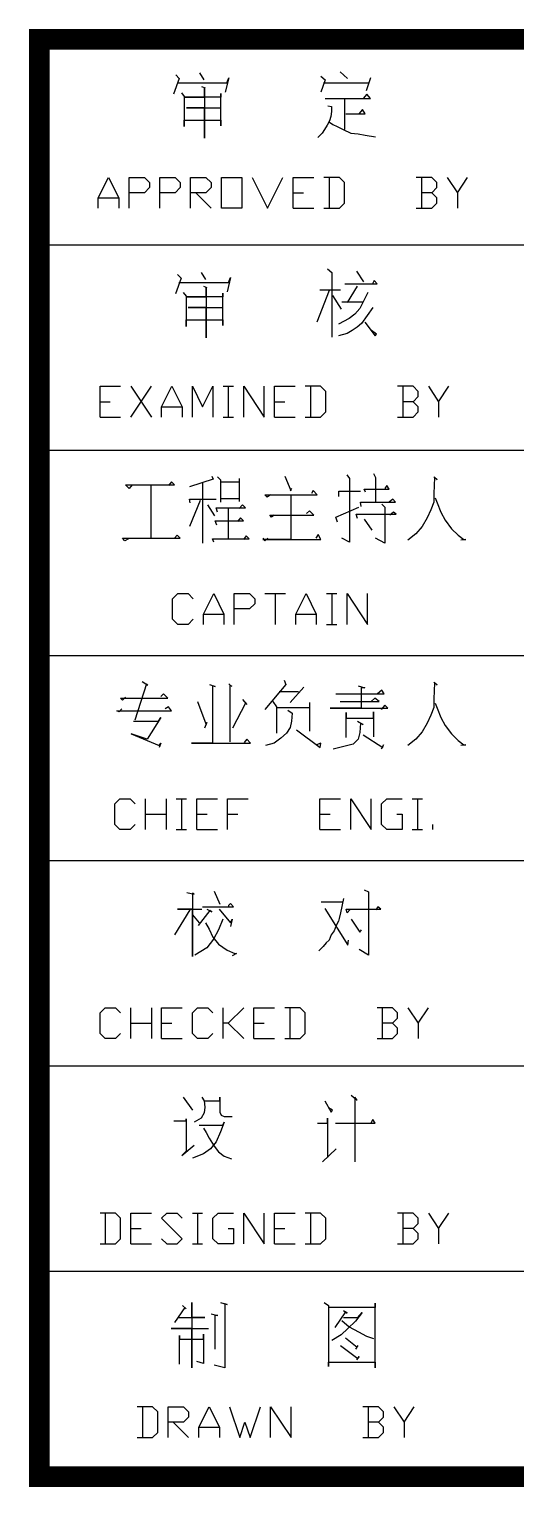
# Model space of a CAD drawing. Extents: x 39560 to 217760, y -140239 to 277665.
# Drawn here: x 136469 to 138888, y -84744 to -77502 of the extents above; entities that cross this region are included whole.
import ezdxf

# ---------------------------------------------------------------- set-up
doc = ezdxf.new("R2010")
doc.units = 0
doc.header["$LTSCALE"] = 1000
doc.header["$MEASUREMENT"] = 0
doc.layers.add('PUB_TITLE', color=4, linetype='Continuous')

msp = doc.modelspace()

# ---------------------------------------------------------------- linework, layer by layer
at = {"layer": 'PUB_TITLE'}
for p, q in [((136519.763, -77553.081), (143659.763, -77553.081)), ((136519.763, -84693.081), (136519.763, -77553.081)), ((137214.97, -77747.052), (137186.41, -77825.592)), ((137197.12, -77729.202), (137214.97, -77747.052)), ((137204.26, -77768.472), (137450.59, -77768.472)), ((137314.93, -77718.492), (137336.35, -77754.192)), ((137461.3, -77743.482), (137443.45, -77814.882)), ((137450.59, -77768.472), (137461.3, -77743.482)), ((137918.26, -77736.342), (137939.68, -77754.192)), ((137939.68, -77754.192), (137918.26, -77814.882)), ((137932.54, -77768.472), (138157.45, -77768.472)), ((138014.65, -77714.922), (138050.35, -77747.052)), ((138164.59, -77743.482), (138143.17, -77807.742)), ((137225.68, -77818.452), (137239.96, -77836.302)), ((137239.96, -77836.302), (137239.96, -77986.242)), ((137243.53, -77839.872), (137339.92, -77839.872)), ((137422.03, -77839.872), (137243.53, -77839.872)), ((137325.64, -77786.322), (137343.49, -77793.462)), ((137339.92, -77793.462), (137339.92, -78043.362)), ((137339.92, -77839.872), (137339.92, -77793.462)), ((137422.03, -77822.022), (137422.03, -77839.872)), ((137422.03, -77982.672), (137422.03, -77822.022)), ((137939.68, -77847.012), (138164.59, -77847.012)), ((138036.07, -77850.582), (138036.07, -78000.522)), ((138146.74, -77825.592), (138128.89, -77847.012)), ((138164.59, -77847.012), (138146.74, -77825.592)), ((137250.67, -77893.422), (137422.03, -77893.422)), ((137339.92, -77893.422), (137250.67, -77893.422)), ((137339.92, -78043.362), (137339.92, -77893.422)), ((137953.96, -77882.712), (137971.81, -77886.282)), ((137971.81, -77911.272), (137968.24, -77936.262)), ((137971.81, -77886.282), (137971.81, -77911.272)), ((138043.21, -77921.982), (138139.6, -77921.982)), ((138125.32, -77900.562), (138107.47, -77921.982)), ((138139.6, -77921.982), (138125.32, -77900.562)), ((137239.96, -77954.112), (137422.03, -77954.112)), ((137239.96, -77986.242), (137239.96, -77954.112)), ((137422.03, -77954.112), (137422.03, -77982.672)), ((137950.39, -77979.102), (137936.11, -78000.522)), ((137961.1, -77957.682), (137950.39, -77979.102)), ((137968.24, -77936.262), (137961.1, -77957.682)), ((137961.1, -77964.822), (137978.95, -77975.532)), ((137978.95, -77975.532), (138000.37, -77986.242)), ((138000.37, -77986.242), (138028.93, -78000.522)), ((137925.4, -78018.372), (137903.98, -78039.792)), ((137936.11, -78000.522), (137925.4, -78018.372)), ((138028.93, -78000.522), (138068.2, -78018.372)), ((138068.2, -78018.372), (138103.9, -78021.942)), ((138103.9, -78021.942), (138139.6, -78029.082)), ((138139.6, -78029.082), (138189.58, -78036.222)), ((136812.155, -78340.455), (136863.155, -78238.455)), ((136863.155, -78238.455), (136914.155, -78340.455)), ((136965.155, -78238.455), (137041.655, -78238.455)), ((136965.155, -78391.455), (136965.155, -78238.455)), ((137041.655, -78238.455), (137067.155, -78263.955)), ((137067.155, -78263.955), (137067.155, -78289.455)), ((137118.155, -78238.455), (137194.655, -78238.455)), ((137118.155, -78391.455), (137118.155, -78238.455)), ((137194.655, -78238.455), (137220.155, -78263.955)), ((137220.155, -78263.955), (137220.155, -78289.455)), ((137271.155, -78238.455), (137347.655, -78238.455)), ((137271.155, -78391.455), (137271.155, -78238.455)), ((137347.655, -78238.455), (137373.155, -78263.955)), ((137373.155, -78263.955), (137373.155, -78289.455)), ((137424.155, -78238.455), (137526.155, -78238.455)), ((137424.155, -78391.455), (137424.155, -78238.455)), ((137526.155, -78238.455), (137526.155, -78391.455)), ((137577.155, -78238.455), (137653.655, -78391.455)), ((137653.655, -78391.455), (137730.155, -78238.455)), ((137781.155, -78238.455), (137883.155, -78238.455)), ((137781.155, -78391.455), (137781.155, -78238.455)), ((138010.655, -78238.455), (137934.155, -78238.455)), ((137959.655, -78238.455), (137959.655, -78391.455)), ((138036.155, -78263.955), (138010.655, -78238.455)), ((138036.155, -78365.955), (138036.155, -78263.955)), ((138469.655, -78238.455), (138393.155, -78238.455)), ((138418.655, -78238.455), (138418.655, -78391.455)), ((138495.155, -78263.955), (138469.655, -78238.455)), ((138495.155, -78289.455), (138495.155, -78263.955)), ((138546.155, -78238.455), (138597.155, -78314.955)), ((138597.155, -78314.955), (138648.155, -78238.455)), ((136812.155, -78340.455), (136914.155, -78340.455)), ((136812.155, -78391.455), (136812.155, -78340.455)), ((136914.155, -78340.455), (136914.155, -78391.455)), ((137041.655, -78314.955), (136965.155, -78314.955)), ((137067.155, -78289.455), (137041.655, -78314.955)), ((137194.655, -78314.955), (137118.155, -78314.955)), ((137220.155, -78289.455), (137194.655, -78314.955)), ((137347.655, -78314.955), (137271.155, -78314.955)), ((137296.655, -78314.955), (137373.155, -78391.455)), ((137373.155, -78289.455), (137347.655, -78314.955)), ((137781.155, -78314.955), (137832.155, -78314.955)), ((138469.655, -78314.955), (138418.655, -78314.955)), ((138469.655, -78314.955), (138495.155, -78289.455)), ((138495.155, -78340.455), (138469.655, -78314.955)), ((138495.155, -78365.955), (138495.155, -78340.455)), ((138597.155, -78314.955), (138597.155, -78391.455)), ((137526.155, -78391.455), (137424.155, -78391.455)), ((137781.155, -78391.455), (137883.155, -78391.455)), ((137934.155, -78391.455), (138010.655, -78391.455)), ((138010.655, -78391.455), (138036.155, -78365.955)), ((138393.155, -78391.455), (138469.655, -78391.455)), ((138469.655, -78391.455), (138495.155, -78365.955)), ((136519.763, -78573.081), (143659.763, -78573.081)), ((137323.957, -78710.765), (137345.377, -78746.465)), ((137952.277, -78692.915), (137973.697, -78710.765)), ((137973.697, -78710.765), (137973.697, -79032.065)), ((138095.077, -78703.625), (138130.777, -78757.175)), ((137223.997, -78739.325), (137195.437, -78817.865)), ((137206.147, -78721.475), (137223.997, -78739.325)), ((137213.287, -78760.745), (137459.617, -78760.745)), ((137334.667, -78778.595), (137352.517, -78785.735)), ((137348.947, -78785.735), (137348.947, -79035.635)), ((137348.947, -78832.145), (137348.947, -78785.735)), ((137470.327, -78735.755), (137452.477, -78807.155)), ((137459.617, -78760.745), (137470.327, -78735.755)), ((138037.957, -78767.885), (138198.607, -78767.885)), ((138098.647, -78778.595), (138048.667, -78860.705)), ((138184.327, -78750.035), (138173.617, -78771.455)), ((138198.607, -78767.885), (138184.327, -78750.035)), ((137234.707, -78810.725), (137248.987, -78828.575)), ((137248.987, -78828.575), (137248.987, -78978.515)), ((137252.557, -78832.145), (137348.947, -78832.145)), ((137431.057, -78832.145), (137252.557, -78832.145)), ((137431.057, -78814.295), (137431.057, -78832.145)), ((137431.057, -78974.945), (137431.057, -78814.295)), ((137959.417, -78800.015), (137898.727, -78957.095)), ((137913.007, -78796.445), (138016.537, -78796.445)), ((137977.267, -78825.005), (138020.107, -78892.835)), ((138023.677, -78857.135), (138127.207, -78857.135)), ((138152.197, -78810.725), (138112.927, -78889.265)), ((137259.697, -78885.695), (137431.057, -78885.695)), ((137348.947, -78885.695), (137259.697, -78885.695)), ((137348.947, -79035.635), (137348.947, -78885.695)), ((138087.937, -78917.825), (138059.377, -78939.245)), ((138112.927, -78889.265), (138087.937, -78917.825)), ((138177.187, -78885.695), (138120.067, -78964.235)), ((137248.987, -78946.385), (137431.057, -78946.385)), ((137248.987, -78978.515), (137248.987, -78946.385)), ((137431.057, -78946.385), (137431.057, -78974.945)), ((138059.377, -78939.245), (138005.827, -78967.805)), ((138073.657, -78999.935), (138048.667, -79014.215)), ((138098.647, -78982.085), (138073.657, -78999.935)), ((138120.067, -78964.235), (138098.647, -78982.085)), ((138137.917, -78957.095), (138187.897, -79024.925)), ((138195.037, -79017.785), (138170.047, -78999.935)), ((138048.667, -79014.215), (138005.827, -79024.925)), ((138187.897, -79024.925), (138195.037, -79017.785)), ((136821.183, -79276.33), (136923.183, -79276.33)), ((136821.183, -79429.33), (136821.183, -79276.33)), ((136974.183, -79276.33), (137076.183, -79429.33)), ((136974.183, -79429.33), (137076.183, -79276.33)), ((137127.183, -79378.33), (137178.183, -79276.33)), ((137178.183, -79276.33), (137229.183, -79378.33)), ((137280.183, -79276.33), (137331.183, -79378.33)), ((137280.183, -79429.33), (137280.183, -79276.33)), ((137331.183, -79378.33), (137382.183, -79276.33)), ((137382.183, -79276.33), (137382.183, -79429.33)), ((137433.183, -79276.33), (137484.183, -79276.33)), ((137458.683, -79276.33), (137458.683, -79429.33)), ((137535.183, -79276.33), (137637.183, -79429.33)), ((137535.183, -79429.33), (137535.183, -79276.33)), ((137637.183, -79429.33), (137637.183, -79276.33)), ((137688.183, -79276.33), (137790.183, -79276.33)), ((137688.183, -79429.33), (137688.183, -79276.33)), ((137917.683, -79276.33), (137841.183, -79276.33)), ((137866.683, -79276.33), (137866.683, -79429.33)), ((137943.183, -79301.83), (137917.683, -79276.33)), ((138376.683, -79276.33), (138300.183, -79276.33)), ((138325.683, -79276.33), (138325.683, -79429.33)), ((138402.183, -79301.83), (138376.683, -79276.33)), ((138453.183, -79276.33), (138504.183, -79352.83)), ((138504.183, -79352.83), (138555.183, -79276.33)), ((136821.183, -79352.83), (136872.183, -79352.83)), ((137688.183, -79352.83), (137739.183, -79352.83)), ((137943.183, -79403.83), (137943.183, -79301.83)), ((138376.683, -79352.83), (138325.683, -79352.83)), ((138376.683, -79352.83), (138402.183, -79327.33)), ((138402.183, -79378.33), (138376.683, -79352.83)), ((138402.183, -79327.33), (138402.183, -79301.83)), ((138504.183, -79352.83), (138504.183, -79429.33)), ((136821.183, -79429.33), (136923.183, -79429.33)), ((137127.183, -79378.33), (137229.183, -79378.33)), ((137127.183, -79429.33), (137127.183, -79378.33)), ((137229.183, -79378.33), (137229.183, -79429.33)), ((137433.183, -79429.33), (137484.183, -79429.33)), ((137688.183, -79429.33), (137790.183, -79429.33)), ((137841.183, -79429.33), (137917.683, -79429.33)), ((137917.683, -79429.33), (137943.183, -79403.83)), ((138300.183, -79429.33), (138376.683, -79429.33)), ((138376.683, -79429.33), (138402.183, -79403.83)), ((138402.183, -79403.83), (138402.183, -79378.33)), ((136519.763, -79593.081), (143659.763, -79593.081)), ((137376.284, -79723.134), (137383.424, -79737.414)), ((137404.844, -79726.704), (137419.124, -79740.984)), ((137511.944, -79733.844), (137511.944, -79848.084)), ((137740.424, -79723.134), (137768.984, -79794.534)), ((138047.444, -79715.994), (138061.724, -79733.844)), ((138061.724, -79733.844), (138061.724, -80051.574)), ((138179.534, -79708.854), (138190.244, -79730.274)), ((138190.244, -79730.274), (138190.244, -79851.654)), ((138479.414, -79726.704), (138497.264, -79740.984)), ((138482.984, -79730.274), (138479.414, -79808.814)), ((138497.264, -79740.984), (138482.984, -79730.274)), ((136947.884, -79765.974), (137190.644, -79765.974)), ((136965.734, -79783.824), (136947.884, -79765.974)), ((136980.014, -79765.974), (136965.734, -79783.824)), ((137072.834, -79765.974), (137072.834, -80030.154)), ((137072.834, -79769.544), (137072.834, -80030.154)), ((137176.364, -79751.694), (137162.084, -79769.544)), ((137190.644, -79765.974), (137176.364, -79751.694)), ((137383.424, -79737.414), (137265.614, -79776.684)), ((137329.874, -79755.264), (137329.874, -80055.144)), ((137419.124, -79740.984), (137419.124, -79851.654)), ((137419.124, -79751.694), (137515.514, -79751.694)), ((137772.554, -79783.824), (137765.414, -79798.104)), ((137768.984, -79794.534), (137772.554, -79783.824)), ((137879.654, -79794.534), (137872.514, -79808.814)), ((137901.074, -79815.954), (137879.654, -79794.534)), ((138008.174, -79798.104), (138115.274, -79798.104)), ((138008.174, -79823.094), (138008.174, -79798.104)), ((138133.124, -79787.394), (138258.074, -79787.394)), ((138140.264, -79801.674), (138133.124, -79787.394)), ((138247.364, -79769.544), (138236.654, -79783.824)), ((138258.074, -79787.394), (138247.364, -79769.544)), ((137265.614, -79837.374), (137397.704, -79837.374)), ((137269.184, -79855.224), (137265.614, -79837.374)), ((137319.164, -79844.514), (137265.614, -79973.034)), ((137354.864, -79865.934), (137390.564, -79919.484)), ((137422.694, -79833.804), (137515.514, -79833.804)), ((137529.794, -79865.934), (137511.944, -79883.784)), ((137544.074, -79880.214), (137529.794, -79865.934)), ((137640.464, -79815.954), (137901.074, -79815.954)), ((137651.174, -79826.664), (137640.464, -79815.954)), ((137669.024, -79815.954), (137651.174, -79826.664)), ((137768.984, -79819.524), (137768.984, -80037.294)), ((137993.894, -79926.624), (138108.134, -79876.644)), ((138115.274, -79851.654), (138290.204, -79851.654)), ((138118.844, -79873.074), (138115.274, -79851.654)), ((138222.374, -79862.364), (138236.654, -79876.644)), ((138236.654, -79876.644), (138236.654, -80055.144)), ((138275.924, -79837.374), (138258.074, -79851.654)), ((138290.204, -79851.654), (138275.924, -79837.374)), ((138479.414, -79851.654), (138465.134, -79890.924)), ((138479.414, -79808.814), (138479.414, -79851.654)), ((138486.554, -79830.234), (138497.264, -79855.224)), ((138497.264, -79855.224), (138515.114, -79901.634)), ((137394.134, -79944.474), (137533.364, -79944.474)), ((137401.274, -79965.894), (137394.134, -79944.474)), ((137397.704, -79880.214), (137544.074, -79880.214)), ((137404.844, -79901.634), (137397.704, -79880.214)), ((137458.394, -79883.784), (137458.394, -80033.724)), ((137519.084, -79930.194), (137504.804, -79948.044)), ((137533.364, -79944.474), (137519.084, -79930.194)), ((137665.454, -79915.914), (137883.224, -79915.914)), ((137672.594, -79926.624), (137665.454, -79915.914)), ((137686.874, -79915.914), (137672.594, -79926.624)), ((137861.804, -79894.494), (137847.524, -79908.774)), ((137883.224, -79915.914), (137861.804, -79894.494)), ((138001.034, -79951.614), (137993.894, -79926.624)), ((138093.854, -79912.344), (138293.774, -79912.344)), ((138100.994, -79933.764), (138093.854, -79912.344)), ((138133.124, -79937.334), (138172.394, -79990.884)), ((138279.494, -79901.634), (138261.644, -79915.914)), ((138293.774, -79912.344), (138279.494, -79901.634)), ((138447.284, -79930.194), (138422.294, -79973.034)), ((138465.134, -79890.924), (138447.284, -79930.194)), ((138515.114, -79901.634), (138536.534, -79940.904)), ((138536.534, -79940.904), (138568.664, -79983.744)), ((137204.924, -80015.874), (137190.644, -80030.154)), ((137219.204, -80030.154), (137204.924, -80015.874)), ((137547.644, -80019.444), (137533.364, -80037.294)), ((137561.924, -80033.724), (137547.644, -80019.444)), ((137904.644, -80012.304), (137893.934, -80030.154)), ((137918.924, -80037.294), (137904.644, -80012.304)), ((138390.164, -80008.734), (138350.894, -80040.864)), ((138422.294, -79973.034), (138390.164, -80008.734)), ((138568.664, -79983.744), (138600.794, -80015.874)), ((138600.794, -80015.874), (138629.354, -80037.294)), ((136933.604, -80030.154), (137219.204, -80030.154)), ((136944.314, -80044.434), (136933.604, -80030.154)), ((136962.164, -80033.724), (136944.314, -80044.434)), ((137379.854, -80033.724), (137561.924, -80033.724)), ((137386.994, -80051.574), (137379.854, -80033.724)), ((137629.754, -80030.154), (137640.464, -80044.434)), ((137629.754, -80037.294), (137918.924, -80037.294)), ((137768.984, -80037.294), (137629.754, -80037.294)), ((137640.464, -80044.434), (137654.744, -80030.154)), ((138061.724, -80051.574), (138022.454, -80030.154)), ((138236.654, -80055.144), (138190.244, -80030.154)), ((138640.064, -80037.294), (138615.074, -80040.864)), ((138629.354, -80037.294), (138640.064, -80037.294)), ((137181.966, -80331.583), (137207.466, -80306.083)), ((137207.466, -80306.083), (137258.466, -80306.083)), ((137258.466, -80306.083), (137283.966, -80331.583)), ((137334.966, -80408.083), (137385.966, -80306.083)), ((137385.966, -80306.083), (137436.966, -80408.083)), ((137487.966, -80306.083), (137564.466, -80306.083)), ((137487.966, -80459.083), (137487.966, -80306.083)), ((137564.466, -80306.083), (137589.966, -80331.583)), ((137640.966, -80306.083), (137742.966, -80306.083)), ((137691.966, -80306.083), (137691.966, -80459.083)), ((137793.966, -80408.083), (137844.966, -80306.083)), ((137844.966, -80306.083), (137895.966, -80408.083)), ((137946.966, -80306.083), (137997.966, -80306.083)), ((137972.466, -80306.083), (137972.466, -80459.083)), ((138048.966, -80306.083), (138150.966, -80459.083)), ((138048.966, -80459.083), (138048.966, -80306.083)), ((138150.966, -80459.083), (138150.966, -80306.083)), ((137181.966, -80433.583), (137181.966, -80331.583)), ((137564.466, -80382.583), (137487.966, -80382.583)), ((137589.966, -80357.083), (137564.466, -80382.583)), ((137589.966, -80331.583), (137589.966, -80357.083)), ((137207.466, -80459.083), (137181.966, -80433.583)), ((137283.966, -80433.583), (137258.466, -80459.083)), ((137334.966, -80408.083), (137436.966, -80408.083)), ((137334.966, -80459.083), (137334.966, -80408.083)), ((137436.966, -80408.083), (137436.966, -80459.083)), ((137793.966, -80408.083), (137895.966, -80408.083)), ((137793.966, -80459.083), (137793.966, -80408.083)), ((137895.966, -80408.083), (137895.966, -80459.083)), ((137258.466, -80459.083), (137207.466, -80459.083)), ((137946.966, -80459.083), (137997.966, -80459.083)), ((136519.763, -80613.081), (143659.763, -80613.081)), ((137029.994, -80743.134), (137058.554, -80760.984)), ((137736.854, -80735.994), (137743.994, -80757.414)), ((138479.414, -80746.704), (138497.264, -80760.984)), ((137051.414, -80753.844), (136994.294, -80935.914)), ((137058.554, -80760.984), (137051.414, -80753.844)), ((137137.094, -80803.824), (137122.814, -80818.104)), ((137158.514, -80825.244), (137137.094, -80803.824)), ((137365.574, -80757.414), (137394.134, -80768.124)), ((137379.854, -80764.554), (137379.854, -81050.154)), ((137394.134, -80768.124), (137379.854, -80764.554)), ((137461.964, -80753.844), (137476.244, -80768.124)), ((137465.534, -80760.984), (137465.534, -81043.014)), ((137476.244, -80768.124), (137465.534, -80760.984)), ((137743.994, -80757.414), (137640.464, -80882.364)), ((137711.864, -80793.114), (137808.254, -80793.114)), ((137833.244, -80771.694), (137765.414, -80846.664)), ((137993.894, -80803.824), (138233.084, -80803.824)), ((138104.564, -80764.554), (138136.694, -80775.264)), ((138118.844, -80775.264), (138118.844, -80875.224)), ((138136.694, -80775.264), (138118.844, -80775.264)), ((138222.374, -80785.974), (138200.954, -80803.824)), ((138233.084, -80803.824), (138222.374, -80785.974)), ((138482.984, -80750.274), (138479.414, -80828.814)), ((138497.264, -80760.984), (138482.984, -80750.274)), ((136905.044, -80889.504), (137176.364, -80889.504)), ((136915.754, -80893.074), (136905.044, -80889.504)), ((136930.034, -80878.794), (136915.754, -80893.074)), ((136922.894, -80825.244), (137158.514, -80825.244)), ((136933.604, -80835.954), (136922.894, -80825.244)), ((136947.884, -80821.674), (136933.604, -80835.954)), ((137162.084, -80868.084), (137144.234, -80878.794)), ((137176.364, -80889.504), (137162.084, -80868.084)), ((137304.884, -80843.094), (137347.724, -80953.764)), ((137544.074, -80850.234), (137479.814, -80975.184)), ((137529.794, -80832.384), (137551.214, -80857.374)), ((137551.214, -80857.374), (137544.074, -80850.234)), ((137679.734, -80843.094), (137697.584, -80868.084)), ((137697.584, -80868.084), (137697.584, -81000.174)), ((137701.154, -80871.654), (137861.804, -80871.654)), ((137754.704, -80885.934), (137776.124, -80900.214)), ((137861.804, -80846.664), (137861.804, -80989.464)), ((137965.334, -80875.224), (138250.934, -80875.224)), ((138118.844, -80875.224), (137965.334, -80875.224)), ((138015.314, -80843.094), (138208.094, -80843.094)), ((138186.674, -80825.244), (138168.824, -80843.094)), ((138179.534, -80893.074), (138179.534, -81018.024)), ((138179.534, -80925.204), (138179.534, -80893.074)), ((138208.094, -80843.094), (138186.674, -80825.244)), ((138236.654, -80860.944), (138218.804, -80882.364)), ((138250.934, -80875.224), (138236.654, -80860.944)), ((138479.414, -80871.654), (138465.134, -80910.924)), ((138479.414, -80828.814), (138479.414, -80871.654)), ((138486.554, -80850.234), (138497.264, -80875.224)), ((138497.264, -80875.224), (138515.114, -80921.634)), ((136987.154, -80939.484), (137112.104, -80939.484)), ((137122.814, -80921.634), (137054.984, -81028.734)), ((137112.104, -80939.484), (137122.814, -80921.634)), ((137351.294, -80946.624), (137340.584, -80975.184)), ((137347.724, -80953.764), (137351.294, -80946.624)), ((137772.554, -80939.484), (137765.414, -80971.614)), ((137776.124, -80900.214), (137772.554, -80939.484)), ((138043.874, -80896.644), (138043.874, -80925.204)), ((138043.874, -81021.594), (138043.874, -80896.644)), ((138043.874, -80925.204), (138179.534, -80925.204)), ((138100.994, -80939.484), (138129.554, -80957.334)), ((138115.274, -80950.194), (138111.704, -80996.604)), ((138129.554, -80957.334), (138115.274, -80950.194)), ((138447.284, -80950.194), (138422.294, -80993.034)), ((138465.134, -80910.924), (138447.284, -80950.194)), ((138515.114, -80921.634), (138536.534, -80960.904)), ((138536.534, -80960.904), (138568.664, -81003.744)), ((136976.444, -81003.744), (137115.674, -81060.864)), ((137054.984, -81028.734), (136976.444, -81003.744)), ((137551.214, -81028.734), (137536.934, -81046.584)), ((137569.064, -81050.154), (137551.214, -81028.734)), ((137719.004, -81025.164), (137686.874, -81050.154)), ((137747.564, -81000.174), (137719.004, -81025.164)), ((137765.414, -80971.614), (137747.564, -81000.174)), ((137797.544, -80982.324), (137915.354, -81071.574)), ((138104.564, -81028.734), (138079.574, -81053.724)), ((138111.704, -80996.604), (138104.564, -81028.734)), ((138129.554, -81007.314), (138225.944, -81071.574)), ((138390.164, -81028.734), (138350.894, -81060.864)), ((138422.294, -80993.034), (138390.164, -81028.734)), ((138568.664, -81003.744), (138600.794, -81035.874)), ((138600.794, -81035.874), (138629.354, -81057.294)), ((137122.814, -81050.154), (137115.674, -81071.574)), ((137115.674, -81060.864), (137122.814, -81050.154)), ((137276.324, -81050.154), (137569.064, -81050.154)), ((137379.854, -81050.154), (137276.324, -81050.154)), ((137686.874, -81050.154), (137644.034, -81060.864)), ((137918.924, -81050.154), (137897.504, -81057.294)), ((137915.354, -81071.574), (137918.924, -81050.154)), ((138079.574, -81053.724), (137979.614, -81078.714)), ((138229.514, -81057.294), (138218.804, -81078.714)), ((138225.944, -81071.574), (138229.514, -81057.294)), ((138640.064, -81057.294), (138615.074, -81060.864)), ((138629.354, -81057.294), (138640.064, -81057.294)), ((136894.335, -81351.583), (136919.835, -81326.083)), ((136919.835, -81326.083), (136970.835, -81326.083)), ((136970.835, -81326.083), (136996.335, -81351.583)), ((137047.335, -81479.083), (137047.335, -81326.083)), ((137149.335, -81326.083), (137149.335, -81479.083)), ((137200.335, -81326.083), (137251.335, -81326.083)), ((137225.835, -81326.083), (137225.835, -81479.083)), ((137302.335, -81326.083), (137404.335, -81326.083)), ((137302.335, -81479.083), (137302.335, -81326.083)), ((137455.335, -81326.083), (137557.335, -81326.083)), ((137455.335, -81479.083), (137455.335, -81326.083)), ((137914.335, -81326.083), (138016.335, -81326.083)), ((137914.335, -81479.083), (137914.335, -81326.083)), ((138067.335, -81326.083), (138169.335, -81479.083)), ((138067.335, -81479.083), (138067.335, -81326.083)), ((138169.335, -81479.083), (138169.335, -81326.083)), ((138220.335, -81351.583), (138245.835, -81326.083)), ((138245.835, -81326.083), (138322.335, -81326.083)), ((138373.335, -81326.083), (138424.335, -81326.083)), ((138398.835, -81326.083), (138398.835, -81479.083)), ((136894.335, -81453.583), (136894.335, -81351.583)), ((138220.335, -81453.583), (138220.335, -81351.583)), ((136919.835, -81479.083), (136894.335, -81453.583)), ((136996.335, -81453.583), (136970.835, -81479.083)), ((137047.335, -81402.583), (137149.335, -81402.583)), ((137302.335, -81402.583), (137353.335, -81402.583)), ((137455.335, -81402.583), (137506.335, -81402.583)), ((137914.335, -81402.583), (137965.335, -81402.583)), ((138245.835, -81479.083), (138220.335, -81453.583)), ((138296.835, -81402.583), (138322.335, -81402.583)), ((138322.335, -81402.583), (138322.335, -81479.083)), ((138475.335, -81479.083), (138475.335, -81453.583)), ((136970.835, -81479.083), (136919.835, -81479.083)), ((137200.335, -81479.083), (137251.335, -81479.083)), ((137302.335, -81479.083), (137404.335, -81479.083)), ((137914.335, -81479.083), (138016.335, -81479.083)), ((138322.335, -81479.083), (138245.835, -81479.083)), ((138373.335, -81479.083), (138424.335, -81479.083)), ((136519.763, -81633.081), (143659.763, -81633.081)), ((137252.557, -81791.718), (137288.257, -81798.858)), ((137281.117, -81795.288), (137281.117, -82109.448)), ((137288.257, -81798.858), (137281.117, -81795.288)), ((137388.217, -81784.578), (137416.777, -81848.838)), ((138030.817, -81820.278), (138016.537, -81891.678)), ((138134.347, -81777.438), (138155.767, -81788.148)), ((138155.767, -81788.148), (138155.767, -82102.308)), ((137266.837, -81877.398), (137191.867, -82002.348)), ((137206.147, -81873.828), (137327.527, -81873.828)), ((137281.117, -81873.828), (137206.147, -81873.828)), ((137281.117, -82109.448), (137281.117, -81873.828)), ((137281.117, -81902.388), (137313.247, -81941.658)), ((137366.797, -81880.968), (137309.677, -81955.938)), ((137331.097, -81863.118), (137484.607, -81863.118)), ((137352.517, -81873.828), (137377.507, -81888.108)), ((137377.507, -81888.108), (137366.797, -81880.968)), ((137413.207, -81873.828), (137470.327, -81941.658)), ((137470.327, -81845.268), (137459.617, -81855.978)), ((137459.617, -81855.978), (137459.617, -81859.548)), ((137484.607, -81863.118), (137470.327, -81845.268)), ((137920.147, -81838.128), (138027.247, -81838.128)), ((137937.997, -81870.258), (138052.237, -82052.328)), ((138016.537, -81891.678), (138009.397, -81920.238)), ((138045.097, -81873.828), (138216.457, -81873.828)), ((138048.667, -81891.678), (138045.097, -81873.828)), ((138062.947, -81877.398), (138048.667, -81891.678)), ((138202.177, -81863.118), (138191.467, -81877.398)), ((138216.457, -81873.828), (138202.177, -81863.118)), ((137345.377, -81941.658), (137363.227, -81973.788)), ((137363.227, -81973.788), (137381.077, -82013.058)), ((137409.637, -81977.358), (137384.647, -82023.768)), ((137431.057, -81923.808), (137409.637, -81977.358)), ((137477.467, -81923.808), (137470.327, -81959.508)), ((137470.327, -81941.658), (137477.467, -81923.808)), ((137995.117, -81955.938), (137984.407, -81980.928)), ((138005.827, -81934.518), (137995.117, -81955.938)), ((138009.397, -81920.238), (138005.827, -81934.518)), ((138070.087, -81923.808), (138112.927, -81988.068)), ((138112.927, -81988.068), (138120.067, -81977.358)), ((137384.647, -82023.768), (137352.517, -82066.608)), ((137381.077, -82013.058), (137409.637, -82048.758)), ((137409.637, -82048.758), (137452.477, -82077.318)), ((137945.137, -82041.618), (137930.857, -82059.468)), ((137959.417, -82027.338), (137945.137, -82041.618)), ((137970.127, -82002.348), (137959.417, -82027.338)), ((137984.407, -81980.928), (137970.127, -82002.348)), ((138052.237, -82052.328), (138055.807, -82027.338)), ((137352.517, -82066.608), (137291.827, -82102.308)), ((137452.477, -82077.318), (137491.747, -82095.168)), ((137498.887, -82095.168), (137477.467, -82105.878)), ((137491.747, -82095.168), (137498.887, -82095.168)), ((137930.857, -82059.468), (137909.437, -82080.888)), ((138155.767, -82102.308), (138109.357, -82073.748)), ((136821.183, -82389.457), (136846.683, -82363.957)), ((136821.183, -82491.457), (136821.183, -82389.457)), ((136846.683, -82363.957), (136897.683, -82363.957)), ((136897.683, -82363.957), (136923.183, -82389.457)), ((136974.183, -82516.957), (136974.183, -82363.957)), ((137076.183, -82363.957), (137076.183, -82516.957)), ((137127.183, -82363.957), (137229.183, -82363.957)), ((137127.183, -82516.957), (137127.183, -82363.957)), ((137280.183, -82389.457), (137305.683, -82363.957)), ((137280.183, -82491.457), (137280.183, -82389.457)), ((137305.683, -82363.957), (137356.683, -82363.957)), ((137356.683, -82363.957), (137382.183, -82389.457)), ((137433.183, -82516.957), (137433.183, -82363.957)), ((137535.183, -82363.957), (137458.683, -82440.457)), ((137586.183, -82363.957), (137688.183, -82363.957)), ((137586.183, -82516.957), (137586.183, -82363.957)), ((137815.683, -82363.957), (137739.183, -82363.957)), ((137764.683, -82363.957), (137764.683, -82516.957)), ((137841.183, -82389.457), (137815.683, -82363.957)), ((137841.183, -82491.457), (137841.183, -82389.457)), ((138274.683, -82363.957), (138198.183, -82363.957)), ((138223.683, -82363.957), (138223.683, -82516.957)), ((138300.183, -82389.457), (138274.683, -82363.957)), ((138300.183, -82414.957), (138300.183, -82389.457)), ((138351.183, -82363.957), (138402.183, -82440.457)), ((138402.183, -82440.457), (138453.183, -82363.957)), ((136974.183, -82440.457), (137076.183, -82440.457)), ((137127.183, -82440.457), (137178.183, -82440.457)), ((137458.683, -82440.457), (137433.183, -82440.457)), ((137458.683, -82440.457), (137535.183, -82516.957)), ((137586.183, -82440.457), (137637.183, -82440.457)), ((138274.683, -82440.457), (138223.683, -82440.457)), ((138274.683, -82440.457), (138300.183, -82414.957)), ((138300.183, -82465.957), (138274.683, -82440.457)), ((138300.183, -82491.457), (138300.183, -82465.957)), ((138402.183, -82440.457), (138402.183, -82516.957)), ((136846.683, -82516.957), (136821.183, -82491.457)), ((136897.683, -82516.957), (136846.683, -82516.957)), ((136923.183, -82491.457), (136897.683, -82516.957)), ((137127.183, -82516.957), (137229.183, -82516.957)), ((137305.683, -82516.957), (137280.183, -82491.457)), ((137356.683, -82516.957), (137305.683, -82516.957)), ((137382.183, -82491.457), (137356.683, -82516.957)), ((137586.183, -82516.957), (137688.183, -82516.957)), ((137739.183, -82516.957), (137815.683, -82516.957)), ((137815.683, -82516.957), (137841.183, -82491.457)), ((138198.183, -82516.957), (138274.683, -82516.957)), ((138274.683, -82516.957), (138300.183, -82491.457)), ((136519.763, -82653.081), (143659.763, -82653.081)), ((137234.707, -82808.148), (137281.117, -82872.408)), ((137327.527, -82808.148), (137338.237, -82825.998)), ((137338.237, -82825.998), (137341.807, -82858.128)), ((137341.807, -82825.998), (137416.777, -82825.998)), ((137416.777, -82808.148), (137416.777, -82883.118)), ((137416.777, -82825.998), (137416.777, -82808.148)), ((137937.997, -82825.998), (137970.127, -82883.118)), ((138070.087, -82797.438), (138098.647, -82822.428)), ((138087.937, -82808.148), (138087.937, -83129.448)), ((138098.647, -82822.428), (138087.937, -82808.148)), ((137248.987, -82915.248), (137248.987, -83075.898)), ((137248.987, -82925.958), (137248.987, -82915.248)), ((137323.957, -82911.678), (137288.257, -82933.098)), ((137338.237, -82886.688), (137323.957, -82911.678)), ((137341.807, -82858.128), (137338.237, -82886.688)), ((137416.777, -82883.118), (137423.917, -82897.398)), ((137423.917, -82897.398), (137438.197, -82904.538)), ((137438.197, -82904.538), (137477.467, -82904.538)), ((137952.277, -82911.678), (137952.277, -83108.028)), ((137952.277, -82936.668), (137952.277, -82911.678)), ((137977.267, -82872.408), (137955.847, -82861.698)), ((137970.127, -82883.118), (137977.267, -82872.408)), ((138177.187, -82918.818), (138166.477, -82936.668)), ((138187.897, -82936.668), (138177.187, -82918.818)), ((137188.297, -82925.958), (137248.987, -82925.958)), ((137313.247, -82947.378), (137431.057, -82947.378)), ((137334.667, -82961.658), (137348.947, -82983.078)), ((137348.947, -82983.078), (137363.227, -83011.638)), ((137420.347, -82979.508), (137398.927, -83029.488)), ((137438.197, -82933.098), (137420.347, -82979.508)), ((137431.057, -82947.378), (137438.197, -82933.098)), ((137902.297, -82936.668), (137952.277, -82936.668)), ((137991.547, -82936.668), (138187.897, -82936.668)), ((137227.567, -83097.318), (137288.257, -83047.338)), ((137370.367, -83065.188), (137334.667, -83090.178)), ((137363.227, -83011.638), (137388.217, -83050.908)), ((137398.927, -83029.488), (137370.367, -83065.188)), ((137388.217, -83050.908), (137409.637, -83079.468)), ((137927.287, -83129.448), (137995.117, -83065.188)), ((137248.987, -83075.898), (137227.567, -83097.318)), ((137334.667, -83090.178), (137281.117, -83111.598)), ((137409.637, -83079.468), (137438.197, -83100.888)), ((137438.197, -83100.888), (137473.897, -83115.168)), ((136897.683, -83383.957), (136821.183, -83383.957)), ((136846.683, -83383.957), (136846.683, -83536.957)), ((136923.183, -83409.457), (136897.683, -83383.957)), ((136923.183, -83511.457), (136923.183, -83409.457)), ((136974.183, -83383.957), (137076.183, -83383.957)), ((136974.183, -83536.957), (136974.183, -83383.957)), ((137127.183, -83409.457), (137152.683, -83383.957)), ((137229.183, -83511.457), (137127.183, -83409.457)), ((137152.683, -83383.957), (137203.683, -83383.957)), ((137203.683, -83383.957), (137229.183, -83409.457)), ((137280.183, -83383.957), (137331.183, -83383.957)), ((137305.683, -83383.957), (137305.683, -83536.957)), ((137382.183, -83409.457), (137407.683, -83383.957)), ((137382.183, -83511.457), (137382.183, -83409.457)), ((137407.683, -83383.957), (137484.183, -83383.957)), ((137535.183, -83383.957), (137637.183, -83536.957)), ((137535.183, -83536.957), (137535.183, -83383.957)), ((137637.183, -83536.957), (137637.183, -83383.957)), ((137688.183, -83383.957), (137790.183, -83383.957)), ((137688.183, -83536.957), (137688.183, -83383.957)), ((137917.683, -83383.957), (137841.183, -83383.957)), ((137866.683, -83383.957), (137866.683, -83536.957)), ((137943.183, -83409.457), (137917.683, -83383.957)), ((137943.183, -83511.457), (137943.183, -83409.457)), ((138376.683, -83383.957), (138300.183, -83383.957)), ((138325.683, -83383.957), (138325.683, -83536.957)), ((138402.183, -83409.457), (138376.683, -83383.957)), ((138402.183, -83434.957), (138402.183, -83409.457)), ((138453.183, -83383.957), (138504.183, -83460.457)), ((138504.183, -83460.457), (138555.183, -83383.957)), ((136974.183, -83460.457), (137025.183, -83460.457)), ((137458.683, -83460.457), (137484.183, -83460.457)), ((137484.183, -83460.457), (137484.183, -83536.957)), ((137688.183, -83460.457), (137739.183, -83460.457)), ((138376.683, -83460.457), (138325.683, -83460.457)), ((138376.683, -83460.457), (138402.183, -83434.957)), ((138402.183, -83485.957), (138376.683, -83460.457)), ((138402.183, -83511.457), (138402.183, -83485.957)), ((138504.183, -83460.457), (138504.183, -83536.957)), ((136821.183, -83536.957), (136897.683, -83536.957)), ((136897.683, -83536.957), (136923.183, -83511.457)), ((136974.183, -83536.957), (137076.183, -83536.957)), ((137127.183, -83511.457), (137152.683, -83536.957)), ((137152.683, -83536.957), (137203.683, -83536.957)), ((137203.683, -83536.957), (137229.183, -83511.457)), ((137280.183, -83536.957), (137331.183, -83536.957)), ((137407.683, -83536.957), (137382.183, -83511.457)), ((137484.183, -83536.957), (137407.683, -83536.957)), ((137688.183, -83536.957), (137790.183, -83536.957)), ((137841.183, -83536.957), (137917.683, -83536.957)), ((137917.683, -83536.957), (137943.183, -83511.457)), ((138300.183, -83536.957), (138376.683, -83536.957)), ((138376.683, -83536.957), (138402.183, -83511.457)), ((136519.763, -83673.081), (143659.763, -83673.081)), ((137241.847, -83853.138), (137191.867, -83928.108)), ((137231.137, -83842.428), (137248.987, -83860.278)), ((137248.987, -83860.278), (137241.847, -83853.138)), ((137277.547, -83828.148), (137277.547, -84153.018)), ((137277.547, -83903.118), (137277.547, -83828.148)), ((137420.347, -83828.148), (137452.477, -83838.858)), ((137441.767, -83835.288), (137441.767, -84153.018)), ((137452.477, -83838.858), (137441.767, -83835.288)), ((137934.427, -83828.148), (137955.847, -83842.428)), ((137955.847, -83842.428), (137955.847, -84145.878)), ((138187.897, -83853.138), (137955.847, -83853.138)), ((138187.897, -83831.718), (138187.897, -83853.138)), ((138187.897, -84153.018), (138187.897, -83831.718)), ((137213.287, -83903.118), (137341.807, -83903.118)), ((137341.807, -83903.118), (137277.547, -83903.118)), ((137373.937, -83885.268), (137406.067, -83892.408)), ((137391.787, -83892.408), (137391.787, -84060.198)), ((137406.067, -83892.408), (137391.787, -83892.408)), ((138041.527, -83874.558), (137987.977, -83953.098)), ((138023.677, -83917.398), (138059.377, -83949.528)), ((138030.817, -83867.418), (138048.667, -83881.698)), ((138030.817, -83903.118), (138102.217, -83903.118)), ((138048.667, -83881.698), (138041.527, -83874.558)), ((138091.507, -83920.968), (138052.237, -83956.668)), ((138123.637, -83878.128), (138091.507, -83920.968)), ((138102.217, -83903.118), (138123.637, -83878.128)), ((137174.017, -83956.668), (137359.657, -83956.668)), ((137277.547, -83956.668), (137174.017, -83956.668)), ((137216.857, -83992.368), (137216.857, -84010.218)), ((137216.857, -84135.168), (137216.857, -83992.368)), ((137277.547, -84153.018), (137277.547, -83956.668)), ((137334.667, -83985.228), (137334.667, -84131.598)), ((137334.667, -84010.218), (137334.667, -83985.228)), ((138020.107, -83988.798), (137973.697, -84017.358)), ((138052.237, -83956.668), (138020.107, -83988.798)), ((138041.527, -84003.078), (138098.647, -84049.488)), ((138059.377, -83949.528), (138105.787, -83974.518)), ((138105.787, -83974.518), (138145.057, -83995.938)), ((138145.057, -83995.938), (138180.757, -84006.648)), ((137216.857, -84010.218), (137334.667, -84010.218)), ((138016.537, -84042.348), (138102.217, -84106.608)), ((138102.217, -84042.348), (138091.507, -84060.198)), ((138098.647, -84049.488), (138102.217, -84042.348)), ((137334.667, -84131.598), (137302.537, -84120.888)), ((137441.767, -84153.018), (137388.217, -84138.738)), ((137955.847, -84124.458), (138187.897, -84124.458)), ((137955.847, -84145.878), (137955.847, -84124.458)), ((138109.357, -84095.898), (138095.077, -84113.748)), ((138102.217, -84106.608), (138109.357, -84095.898)), ((138187.897, -84124.458), (138187.897, -84153.018)), ((137082.588, -84346.373), (137006.088, -84346.373)), ((137031.588, -84346.373), (137031.588, -84499.373)), ((137108.088, -84371.873), (137082.588, -84346.373)), ((137159.088, -84346.373), (137235.588, -84346.373)), ((137159.088, -84499.373), (137159.088, -84346.373)), ((137235.588, -84346.373), (137261.088, -84371.873)), ((137312.088, -84448.373), (137363.088, -84346.373)), ((137363.088, -84346.373), (137414.088, -84448.373)), ((137465.088, -84346.373), (137516.088, -84499.373)), ((137567.088, -84499.373), (137618.088, -84346.373)), ((137669.088, -84346.373), (137771.088, -84499.373)), ((137669.088, -84499.373), (137669.088, -84346.373)), ((137771.088, -84499.373), (137771.088, -84346.373)), ((138204.588, -84346.373), (138128.088, -84346.373)), ((138153.588, -84346.373), (138153.588, -84499.373)), ((138230.088, -84371.873), (138204.588, -84346.373)), ((138281.088, -84346.373), (138332.088, -84422.873)), ((138332.088, -84422.873), (138383.088, -84346.373)), ((137108.088, -84473.873), (137108.088, -84371.873)), ((137235.588, -84422.873), (137159.088, -84422.873)), ((137184.588, -84422.873), (137261.088, -84499.373)), ((137261.088, -84397.373), (137235.588, -84422.873)), ((137261.088, -84371.873), (137261.088, -84397.373)), ((137516.088, -84499.373), (137541.588, -84422.873)), ((137541.588, -84422.873), (137567.088, -84499.373)), ((138204.588, -84422.873), (138153.588, -84422.873)), ((138204.588, -84422.873), (138230.088, -84397.373)), ((138230.088, -84448.373), (138204.588, -84422.873)), ((138230.088, -84397.373), (138230.088, -84371.873)), ((138332.088, -84422.873), (138332.088, -84499.373)), ((137006.088, -84499.373), (137082.588, -84499.373)), ((137082.588, -84499.373), (137108.088, -84473.873)), ((137312.088, -84448.373), (137414.088, -84448.373)), ((137312.088, -84499.373), (137312.088, -84448.373)), ((137414.088, -84448.373), (137414.088, -84499.373)), ((138128.088, -84499.373), (138204.588, -84499.373)), ((138204.588, -84499.373), (138230.088, -84473.873)), ((138230.088, -84473.873), (138230.088, -84448.373)), ((143659.763, -84693.081), (136519.763, -84693.081))]:
    msp.add_line(p, q, dxfattribs=at)
at = {"layer": 'PUB_TITLE', "const_width": 102}
msp.add_lwpolyline([(143659.763, -77553.081), (136519.763, -77553.081), (136519.763, -84693.081), (143659.763, -84693.081)], dxfattribs=at)

doc.saveas('drawing.dxf')
